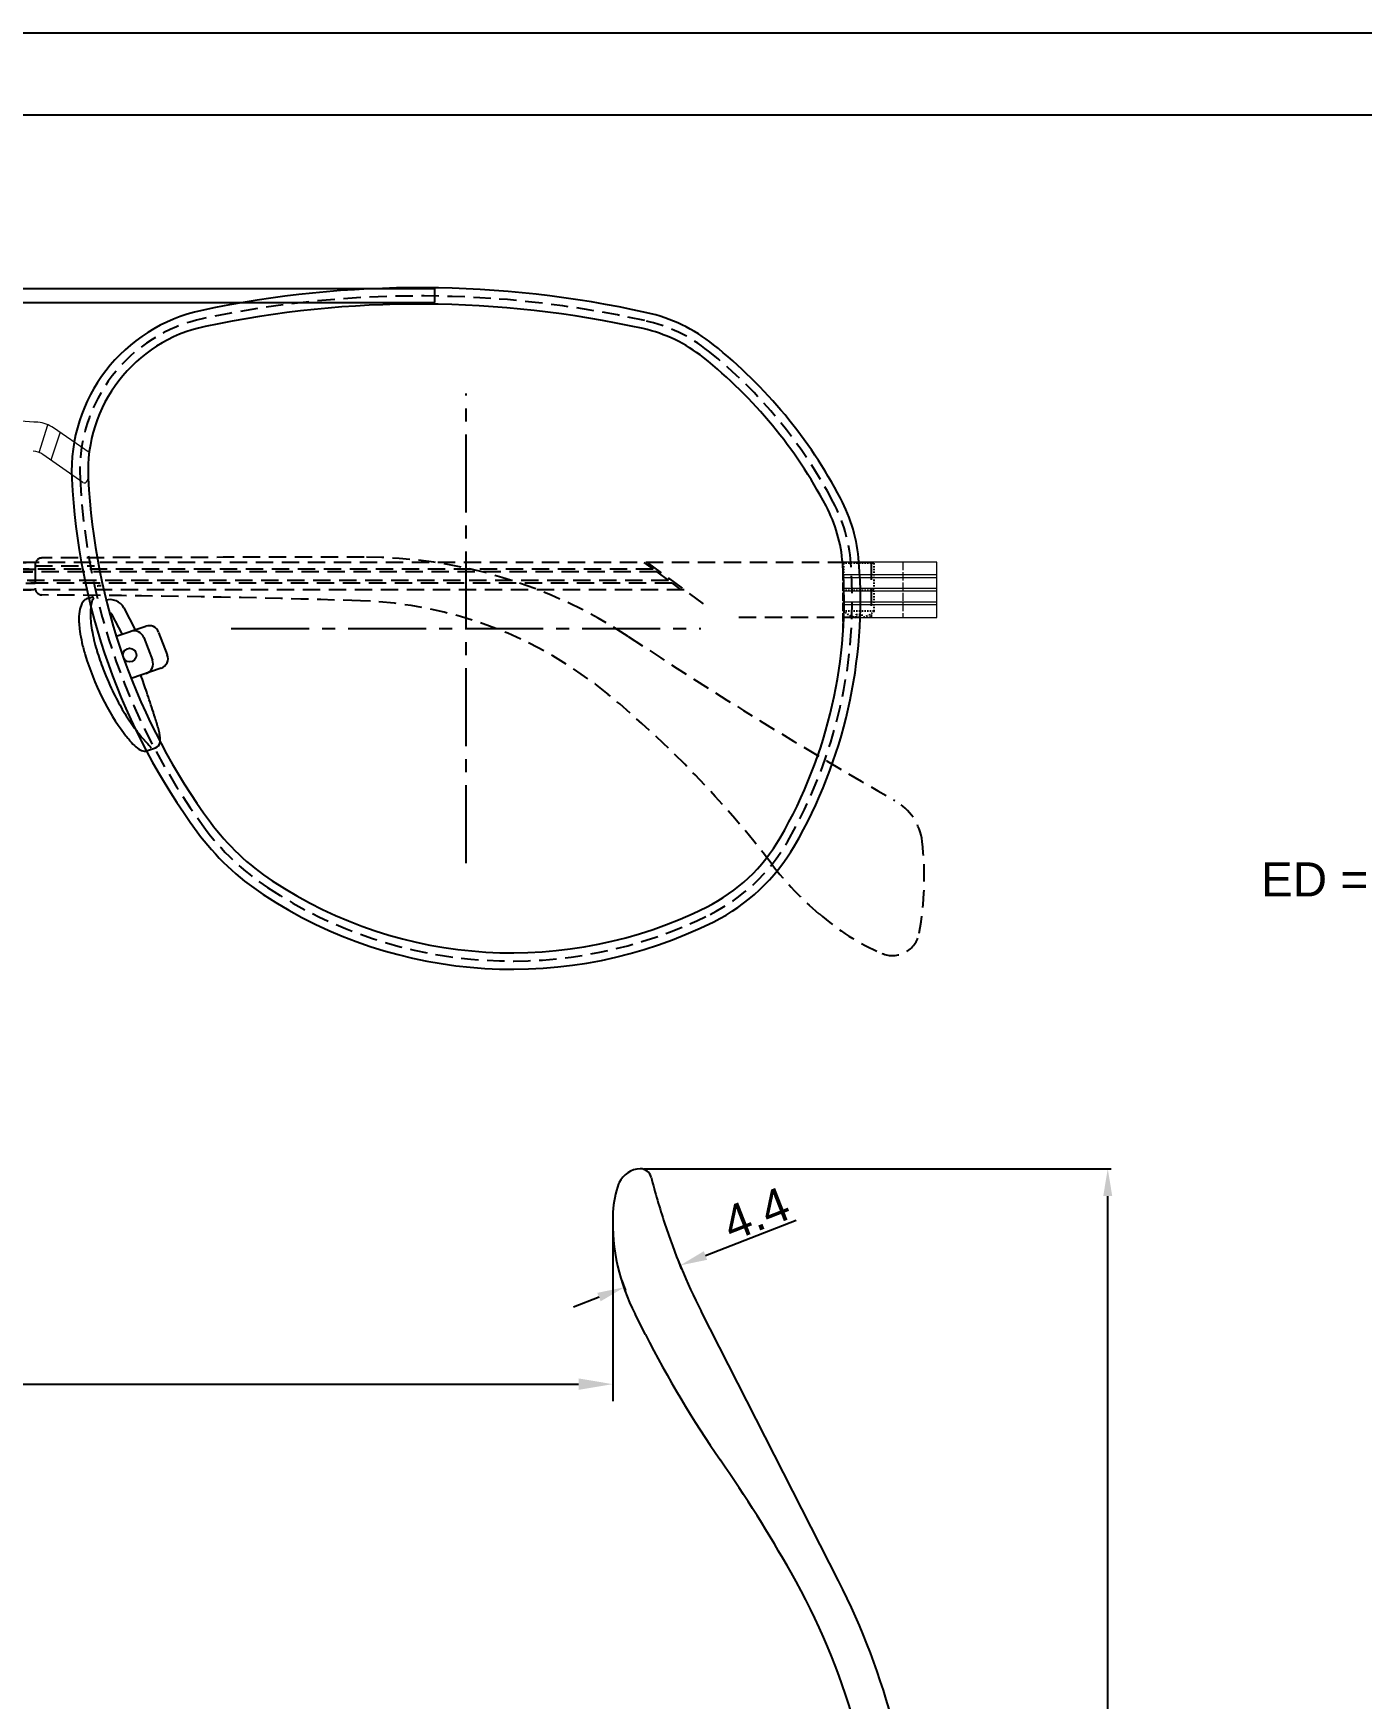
# Model space of a CAD drawing. Header units: millimetres. Extents: x 1167 to 2269, y 1197 to 1555.
# Drawn here: x 1527.4 to 1624.7, y 1433.2 to 1555.2 of the extents above; entities that cross this region are included whole.
import ezdxf

# ---------------------------------------------------------------- set-up
doc = ezdxf.new("R2010")
doc.units = ezdxf.units.MM
for name, pattern in [('ACAD_ISO02W100', [15, 12, -3]), ('CENTER2', [28.575, 19.05, -3.175, 3.175, -3.175]), ('DASHED2', [0.375, 0.25, -0.125]), ('HIDDEN', [9.525, 6.35, -3.175]), ('HIDDEN2', [0.1875, 0.125, -0.0625])]:
    doc.linetypes.add(name, pattern=pattern)
for name, color, linetype in [('Center Line', 2, 'CENTER2'), ('Dimension', 3, 'Continuous'), ('Hidden Line', 1, 'HIDDEN2')]:
    doc.layers.add(name, color=color, linetype=linetype)
doc.layers.add('标注', color=4, linetype='Continuous', lineweight=5)
doc.styles.get("Standard").update_dxf_attribs({"font": 'arial.ttf'})
doc.styles.add('样式 1', font='romant.shx')
doc.dimstyles.new('ISO-25$0', dxfattribs={"dimtxt": 2.5, "dimasz": 2.5, "dimexe": 0.5, "dimexo": 1, "dimgap": 1, "dimtad": 0, "dimtih": 1, "dimtoh": 1, "dimdec": 1, "dimzin": 10, "dimdsep": 46, "dimlunit": 6, "dimtxsty": '样式 1', "dimcen": 0, "dimclrd": 256, "dimclre": 256, "dimclrt": 7, "dimazin": 0, "dimtfac": 1, "dimtdec": 1, "dimtofl": 0, "dimtmove": 0, "dimatfit": 0, "dimfxl": 1, "dimtolj": 1, "dimtzin": 10, "dimarcsym": 0})
doc.dimstyles.get("Standard").update_dxf_attribs({"dimtxt": 0.18, "dimasz": 0.18, "dimexe": 0.18, "dimexo": 0.0625, "dimgap": 0.09, "dimtad": 0, "dimtih": 1, "dimtoh": 1, "dimdec": 4, "dimzin": 0, "dimdsep": 46, "dimtxsty": 'Standard', "dimcen": 0.09, "dimadec": 0, "dimazin": 0, "dimtfac": 1, "dimtdec": 4, "dimtofl": 0, "dimtmove": 0, "dimatfit": 3, "dimfxl": 1, "dimtolj": 1, "dimtzin": 0, "dimarcsym": 0})
doc.dimstyles.new('Standard$0', dxfattribs={"dimtxt": 2.3, "dimasz": 2, "dimexe": 1, "dimexo": 1, "dimgap": 1, "dimtad": 0, "dimtih": 1, "dimtoh": 1, "dimdec": 1, "dimzin": 0, "dimdsep": 46, "dimtxsty": 'Standard', "dimcen": 0, "dimclrd": 4, "dimclre": 4, "dimclrt": 4, "dimadec": 1, "dimazin": 0, "dimtfac": 1, "dimtdec": 1, "dimtofl": 0, "dimtmove": 0, "dimatfit": 0, "dimfxl": 1, "dimtolj": 1, "dimtzin": 0, "dimarcsym": 0})

# ---------------------------------------------------------------- blocks, each defined once
blk = doc.blocks.new('vbjbj')
for p, q in [((3140.07, -44.13), (3140.52, -43.97)), ((3142.74, -44.8), (3143.56, -46.42)), ((3141.84, -45.26), (3142.61, -46.75)), ((3144.34, -46.16), (3142.16, -46.9)), ((3144.19, -46.97), (3144.83, -48.63)), ((3145.28, -46.6), (3145.92, -48.25)), ((3145.47, -49.23), (3143.27, -49.99)), ((3144.46, -55.27), (3145.05, -55.06))]:
    blk.add_line(p, q)
blk.add_circle((3143.16, -48.27), 0.5)
for centre, radius, start, end in [((3141.71, -45.38), 1.18, 29.5662, 105.1946), ((3141.71, -45.38), 0.18, 29.5662, 109.3578), ((3144.58, -46.86), 0.75, 21.0536, 108.9615), ((3143.49, -47.24), 0.75, 21.0536, 108.9615), ((3144.13, -48.9), 0.75, 288.9615, 21.0536), ((3145.22, -48.52), 0.75, 288.9615, 21.0536), ((3144.89, -54.59), 0.5, 288.9615, 352.0354)]:
    blk.add_arc(centre, radius, start, end)
for points, knots in [([(3140.07, -44.13), (3139.98, -44.16), (3139.9, -44.21), (3139.69, -44.4), (3139.61, -44.58), (3139.49, -44.95), (3139.46, -45.18), (3139.43, -45.77), (3139.46, -46.13), (3139.55, -46.79), (3139.6, -47.07), (3139.73, -47.65), (3139.81, -47.95), (3139.9, -48.25)], [0, 0, 0, 0, 0.525689, 0.525689, 1.652907, 1.652907, 2.923389, 2.923389, 4.456515, 4.456515, 5.498466, 5.498466, 6.576224, 6.576224, 6.576224, 6.576224]), ([(3140.54, -44.06), (3140.51, -44.1), (3140.48, -44.14), (3140.41, -44.29), (3140.37, -44.42), (3140.31, -44.7), (3140.29, -44.87), (3140.28, -45.23), (3140.29, -45.42), (3140.31, -45.81), (3140.33, -46.03), (3140.4, -46.49), (3140.45, -46.73), (3140.55, -47.22), (3140.62, -47.47), (3140.71, -47.8), (3140.74, -47.88), (3140.76, -47.96)], [0.342327, 0.342327, 0.342327, 0.342327, 0.733059, 0.733059, 1.466118, 1.466118, 2.199177, 2.199177, 2.932236, 2.932236, 3.665693, 3.665693, 4.39915, 4.39915, 5.132608, 5.132608, 5.375972, 5.375972, 5.375972, 5.375972]), ([(3139.9, -48.25), (3140.23, -49.33), (3140.65, -50.38), (3141.61, -52.33), (3142.16, -53.23), (3142.75, -54)], [0, 0, 0, 0, 3.393519, 3.393519, 6.793295, 6.793295, 6.793295, 6.793295]), ([(3140.76, -47.96), (3140.9, -48.42), (3141.06, -48.87), (3141.46, -49.94), (3141.73, -50.55), (3142.22, -51.54), (3142.46, -51.98), (3142.97, -52.82), (3143.24, -53.23), (3143.56, -53.67), (3143.6, -53.72), (3143.65, -53.78)], [12.477352, 12.477352, 12.477352, 12.477352, 13.824357, 13.824357, 15.774274, 15.774274, 17.2906, 17.2906, 18.806925, 18.806925, 19.033217, 19.033217, 19.033217, 19.033217]), ([(3144.96, -52.68), (3144.94, -52.61), (3144.92, -52.53), (3144.74, -51.98), (3144.58, -51.48), (3144.27, -50.57), (3144.13, -50.15), (3143.98, -49.74)], [9.004309, 9.004309, 9.004309, 9.004309, 9.230601, 9.230601, 10.746927, 10.746927, 12.028994, 12.028994, 12.028994, 12.028994]), ([(3145.24, -53.58), (3145.2, -53.43), (3145.15, -53.28), (3145.06, -52.98), (3145.01, -52.83), (3144.96, -52.68)], [8.414025, 8.414025, 8.414025, 8.414025, 8.934537, 8.934537, 9.455744, 9.455744, 9.455744, 9.455744]), ([(3145.38, -54.66), (3145.38, -54.66), (3145.38, -54.66), (3145.38, -54.66), (3145.39, -54.64), (3145.39, -54.63), (3145.4, -54.52), (3145.4, -54.42), (3145.38, -54.2), (3145.36, -54.08), (3145.31, -53.84), (3145.28, -53.72), (3145.24, -53.58)], [0.853482, 0.853482, 0.853482, 0.853482, 0.855432, 0.855432, 0.855432, 0.944962, 0.944962, 1.417442, 1.417442, 1.889923, 1.889923, 2.345183, 2.345183, 2.345183, 2.345183]), ([(3142.75, -54), (3142.84, -54.12), (3142.93, -54.24), (3143.11, -54.46), (3143.2, -54.57), (3143.29, -54.67)], [0, 0, 0, 0, 0.516499, 0.516499, 1.03397, 1.03397, 1.03397, 1.03397]), ([(3143.29, -54.67), (3143.44, -54.84), (3143.58, -54.98), (3143.86, -55.18), (3144, -55.25), (3144.26, -55.31), (3144.37, -55.3), (3144.46, -55.27)], [0, 0, 0, 0, 0.796315, 0.796315, 1.559532, 1.559532, 2.335249, 2.335249, 2.335249, 2.335249]), ([(3143.65, -53.78), (3143.74, -53.9), (3143.83, -54.01), (3144.01, -54.24), (3144.1, -54.35), (3144.2, -54.45), (3144.21, -54.47), (3144.22, -54.48), (3144.23, -54.49), (3144.29, -54.56), (3144.34, -54.62), (3144.4, -54.68), (3144.51, -54.81), (3144.63, -54.94), (3144.74, -55.07)], [20.071782, 20.071782, 20.071782, 20.071782, 20.592988, 20.592988, 21.113501, 21.113501, 21.113501, 21.18052, 21.18052, 21.18052, 21.484011, 21.484011, 21.484011, 22.11914, 22.11914, 22.11914, 22.11914])]:
    blk.add_open_spline(points, degree=3, knots=knots)
blk = doc.blocks.new('ETW3T3T32T3')
at = {"layer": 'Center Line', "color": 251, "linetype": 'DASHED2', "ltscale": 0.3, "true_color": 0x636466}
for p, q in [((-2.49, 4.51), (-2.49, 1.01)), ((-2.49, 4.51), (-0.29, 4.51)), ((-0.29, 1.01), (-0.29, 4.51)), ((-2.49, 1.01), (-0.29, 1.01)), ((-1.19, 0.76), (-1.59, 0.76)), ((-1.59, 0.76), (-1.59, 0.53)), ((-1.19, 0.53), (-1.19, 0.76))]:
    blk.add_line(p, q, dxfattribs=at)
blk.add_lwpolyline([(-2.49, 2.51), (-0.29, 2.51)], dxfattribs=at)
for start, end in [(221.1121, 262.1265), (277.8735, 318.8879)]:
    blk.add_arc((-1.39, 1.97), 1.46, start, end, dxfattribs=at)
blk = doc.blocks.new('*D192')
at = {"layer": 'Defpoints', "color": 0, "transparency": 16777216}
for p in [(1569.83, 1468.18), (1475.71, 1468.01), (1569.83, 1456.24)]:
    blk.add_point(p, dxfattribs=at)
at = {"layer": 'Dimension', "color": 0, "lineweight": -2, "transparency": 16777216}
for p, q in [((1475.71, 1467.38), (1475.71, 1454.99)), ((1569.83, 1467.56), (1569.83, 1454.99)), ((1478.21, 1456.24), (1567.33, 1456.24))]:
    blk.add_line(p, q, dxfattribs=at)
at = {"layer": 'Dimension', "color": 0, "transparency": 16777216}
for points in [[(1478.21, 1456.66), (1478.21, 1455.82), (1475.71, 1456.24)], [(1567.33, 1456.66), (1567.33, 1455.82), (1569.83, 1456.24)]]:
    blk.add_solid(points, dxfattribs=at)
at = {"layer": 'Dimension', "color": 0, "transparency": 16777216, "insert": (1522.77, 1459.1), "char_height": 2.5, "attachment_point": 5}
blk.add_mtext('94{\\H1.875;\\S 0^ -5;}', dxfattribs=at)
blk = doc.blocks.new('*D197')
at = {"layer": 'Defpoints', "color": 0, "transparency": 16777216}
for p in [(1571.87, 1472.02), (1606.11, 1472.02), (1589.88, 1326.07)]:
    blk.add_point(p, dxfattribs=at)
at = {"layer": 'Dimension', "color": 3, "lineweight": -2, "transparency": 16777216}
for p, q in [((1572.12, 1472.02), (1606.36, 1472.02)), ((1606.11, 1328.07), (1606.11, 1470.02)), ((1590.13, 1326.07), (1606.36, 1326.07))]:
    blk.add_line(p, q, dxfattribs=at)
at = {"layer": 'Dimension', "color": 3, "transparency": 16777216}
for points in [[(1605.78, 1470.02), (1606.44, 1470.02), (1606.11, 1472.02)], [(1605.78, 1328.07), (1606.44, 1328.07), (1606.11, 1326.07)]]:
    blk.add_solid(points, dxfattribs=at)
at = {"layer": 'Dimension', "transparency": 16777216, "insert": (1604.58, 1399.04), "char_height": 2.5, "attachment_point": 5, "rotation": 90}
blk.add_mtext('\\A1;146.0', dxfattribs=at)
blk = doc.blocks.new('*D202')
at = {"layer": 'Defpoints', "color": 0, "transparency": 16777216}
for p in [(1574.49, 1465.65), (1574.77, 1464.94), (1570.41, 1464.06)]:
    blk.add_point(p, dxfattribs=at)
at = {"layer": 'Dimension', "color": 3, "lineweight": -2, "transparency": 16777216}
for p, q in [((1576.63, 1465.67), (1583.28, 1468.26)), ((1574.58, 1465.42), (1574.86, 1464.7)), ((1570.5, 1463.83), (1570.78, 1463.11)), ((1568.83, 1462.62), (1566.96, 1461.89))]:
    blk.add_line(p, q, dxfattribs=at)
at = {"layer": 'Dimension', "color": 3, "transparency": 16777216}
for points in [[(1576.51, 1465.98), (1576.75, 1465.35), (1574.77, 1464.94)], [(1568.7, 1462.93), (1568.95, 1462.31), (1570.69, 1463.34)]]:
    blk.add_solid(points, dxfattribs=at)
at = {"layer": 'Dimension', "transparency": 16777216, "insert": (1580.34, 1468.73), "char_height": 2.5, "attachment_point": 5, "rotation": 21.3368}
blk.add_mtext('\\A1;4.4', dxfattribs=at)
blk = doc.blocks.new('*D206')
at = {"color": 0, "lineweight": -2, "transparency": 16777216}
for p, q in [((1680.95, 1509.86), (1681.13, 1509.86)), ((1681.04, 1509.77), (1681.04, 1509.95)), ((1641.59, 1493.18), (1651.52, 1497.38)), ((1641.38, 1493.18), (1641.59, 1493.18))]:
    blk.add_line(p, q, dxfattribs=at)
at = {"color": 0, "transparency": 16777216}
blk.add_solid([(1651.51, 1497.41), (1651.53, 1497.35), (1651.69, 1497.45)], dxfattribs=at)
at = {"layer": 'Defpoints', "color": 0, "transparency": 16777216}
for p in [(1710.4, 1522.27), (1651.69, 1497.45)]:
    blk.add_point(p, dxfattribs=at)
at = {"color": 3, "lineweight": 15, "transparency": 16777216, "insert": (1629.42, 1493.18), "char_height": 2.5, "attachment_point": 5}
blk.add_mtext('\\A1;ED = %%C63.7410', dxfattribs=at)
blk = doc.blocks.new('te')
at = {"layer": 'Hidden Line', "linetype": 'HIDDEN', "ltscale": 0.2}
for p, q in [((7032.33, -2662.78), (7102.83, -2662.78)), ((7032.33, -2662.78), (7032.33, -2666.78)), ((7032.33, -2662.78), (7048.73, -2662.78)), ((7048.73, -2662.78), (7044.39, -2665.99)), ((7048.97, -2662.78), (7048.3, -2663.27)), ((7102.83, -2662.78), (7102.83, -2664.78)), ((7048.03, -2663.47), (7047.18, -2664.1)), ((7048.03, -2663.47), (7102.83, -2663.47)), ((7048.3, -2663.27), (7102.83, -2663.27)), ((7102.83, -2662.95), (7102.83, -2664.65)), ((7102.83, -2663.03), (7107.18, -2663.03)), ((7046.03, -2664.78), (7102.83, -2664.78)), ((7046.91, -2664.3), (7046.27, -2664.78)), ((7046.91, -2664.3), (7102.83, -2664.3)), ((7047.18, -2664.1), (7102.83, -2664.1)), ((7042.01, -2666.78), (7032.33, -2666.78))]:
    blk.add_line(p, q, dxfattribs=at)
for centre, radius, start, end in [((7103.33, -2662.95), 0.5, 90.2471, 180), ((7133.76, -9718.2), 7055.82, 90.055436, 90.247118), ((7126.97, -2697.39), 35, 56.5076, 90.0554), ((7103.33, -2664.65), 0.5, 180, 269.7248), ((7099.22, -3520.7), 855.55, 88.16137, 89.72481), ((7107.71, -2666.3), 1.82, 91.0187, 100.8321), ((7125.71, -2695.57), 30, 50.3988, 88.1614), ((7337.76, -2378.81), 347, 236.5076, 240.3002), ((7095.75, -2731.78), 77, 37.4972, 50.3988), ((7163.86, -2683.7), 4, 6.9421, 60.3002), ((7145.88, -2685.89), 22.11, 349.4374, 6.9421), ((7175.33, -2670.72), 23.32, 217.4972, 229.7478), ((7171.07, -2676.53), 16.12, 227.9692, 247.4609), ((7165.65, -2689.58), 2, 247.4609, 349.4374)]:
    blk.add_arc(centre, radius, start, end, dxfattribs=at)

msp = doc.modelspace()

# ---------------------------------------------------------------- linework, layer by layer
for p, q in [((1825.23839, 1549.22789), (1415.98289, 1549.22789)), ((1556.79346, 1536.50557), (1488.75245, 1536.50557)), ((1556.79346, 1535.50557), (1556.79346, 1536.50557)), ((1488.75245, 1535.50557), (1556.79346, 1535.50557)), ((1572.22794, 1459.87887), (1571.46666, 1461.37298)), ((1586.37691, 1441.83458), (1576.30682, 1461.59824))]:
    msp.add_line(p, q)
at = {"color": 0, "lineweight": 9}
for p, q in [((1527.7933, 1524.51442), (1528.44991, 1526.5331)), ((1528.69065, 1523.96543), (1529.33693, 1525.95231)), ((1531.45898, 1524.50602), (1528.85951, 1526.31501)), ((1531.01112, 1522.32014), (1528.07674, 1524.3622)), ((1531.39212, 1522.73693), (1531.31978, 1522.43735))]:
    msp.add_line(p, q, dxfattribs=at)
at = {"color": 251, "linetype": 'ACAD_ISO02W100', "lineweight": 13, "ltscale": 0.05}
for p, q in [((1586.68046, 1516.48483), (1586.68046, 1511.40065)), ((1586.68046, 1516.48483), (1586.68046, 1511.40065)), ((1591.10347, 1516.48483), (1591.10347, 1512.42168))]:
    msp.add_line(p, q, dxfattribs=at)
msp.add_lwpolyline([(1829.27643, 1258.22789), (1829.27643, 1555.22789), (1409.27643, 1555.22789), (1409.27643, 1258.22789)], close=True)
at = {"color": 7, "ltscale": 1000}
for points in [[(1583.14963, 1495.68208, 0.151615207), (1587.8809, 1516.47326, 0.102306845), (1586.53012, 1521.15153, 0.103182843), (1577.22681, 1532.40913, 0.114514026), (1572.32358, 1534.75648, 0.107116187), (1539.72107, 1534.92069, 0.368063041), (1530.19896, 1522.57695, 0.147563057), (1539.38539, 1496.71409, 0.088490212), (1544.21723, 1492.12197, 0.267605104), (1577.23284, 1490.12244, 0.14695411)], [(1582.11105, 1496.28321, 0.151615207), (1586.68448, 1516.38073, 0.102306845), (1585.4685, 1520.59209, 0.103182843), (1576.47738, 1531.47193, 0.114514026), (1572.06351, 1533.585, 0.107116187), (1539.96932, 1533.74665, 0.368063041), (1531.39757, 1522.63487, 0.147563057), (1540.35196, 1497.42524, 0.088490212), (1544.87831, 1493.12345, 0.267605104), (1576.69745, 1491.19639, 0.14695411)]]:
    msp.add_lwpolyline(points, format="xyb", close=True, dxfattribs=at)
at = {"color": 0, "lineweight": 9}
for centre, radius, start, end in [((1522.77295, 1458.18352), 68.71534, 85.879014, 90), ((1527.54574, 1524.42715), 2.3, 55.1656256, 85.879014), ((1527.27705, 1523.21307), 1.4, 55.1656256, 86.0378808), ((1531.12536, 1522.4843), 0.2, 235.1656256, 346.4233162)]:
    msp.add_arc(centre, radius, start, end, dxfattribs=at)
for centre, radius, start, end in [((1571.89516, 1470.25355), 1.76615, 91.3686039, 154.7641142), ((1571.87209, 1471.21943), 0.8, 14.3792258, 91.3686039), ((1577.27828, 1468.43291), 7.44364, 160.40156, 176.8479189), ((1571.06209, 1470.6462), 0.84518, 154.7641142, 160.40156), ((1624.99646, 1484.83892), 54.04241, 194.3792258, 198.1122475), ((1584.83176, 1468.18283), 15, 178.1860529, 207), ((1591.70612, 1467.96512), 21.87781, 177.7023935, 178.1860529), ((1616.40211, 1482.02782), 45, 198.1122475, 207), ((1643.50846, 1496.19811), 80, 207, 214.6892279), ((1486.68874, 1387.6546), 110.72, 29.6535245, 34.6892279), ((1539.45643, 1417.69606), 50, 2, 29.6535245), ((1539.15356, 1417.77308), 53, 2, 27)]:
    msp.add_arc(centre, radius, start, end)
at = {"layer": 'Center Line', "ltscale": 0.3}
for p, q in [((1559.08647, 1494.40727), (1559.08647, 1528.82249)), ((1541.87886, 1511.61488), (1576.29408, 1511.61488))]:
    msp.add_line(p, q, dxfattribs=at)
at = {"layer": 'Hidden Line', "linetype": 'HIDDEN', "ltscale": 0.2}
msp.add_lwpolyline([(1582.63034, 1495.98264, 0.151615207), (1587.28269, 1516.42699, 0.102306845), (1585.99931, 1520.87181, 0.103182843), (1576.8521, 1531.94053, 0.114514026), (1572.19354, 1534.17074, 0.107116187), (1539.84519, 1534.33367, 0.368063041), (1530.79827, 1522.60591, 0.147563057), (1539.86868, 1497.06967, 0.088490212), (1544.54777, 1492.62271, 0.267605104), (1576.96514, 1490.65942, 0.14695411)], format="xyb", close=True, dxfattribs=at)
at = {"layer": '标注', "color": 0, "lineweight": 13, "ltscale": 5}
for p, q in [((1593.57296, 1516.48483), (1586.68046, 1516.48483)), ((1593.57296, 1512.42168), (1593.57296, 1516.48483)), ((1593.57296, 1515.54079), (1586.74104, 1515.54079)), ((1593.57296, 1515.33763), (1586.75084, 1515.33763)), ((1593.57296, 1514.54723), (1586.77805, 1514.54723)), ((1593.57296, 1514.34407), (1586.78225, 1514.34407)), ((1593.57296, 1513.35052), (1586.78631, 1513.35052)), ((1593.57296, 1513.55367), (1586.7877, 1513.55367)), ((1586.76537, 1512.42168), (1593.57296, 1512.42168))]:
    msp.add_line(p, q, dxfattribs=at)

# ---------------------------------------------------------------- block references
at = {"color": 3, "xscale": -1}
msp.add_blockref('te', (8621.09574, 4179.22961), dxfattribs=at)
at = {"color": 3}
msp.add_blockref('te', (-5575.32066, 4179.22961), dxfattribs=at)
at = {"xscale": -1}
msp.add_blockref('ETW3T3T32T3', (1586.49003, 1511.88292), dxfattribs=at)
at = {"color": 7, "rotation": 9.984126870234637e-05}
msp.add_blockref('vbjbj', (-1608.72519, 1557.92547), dxfattribs=at)

# ---------------------------------------------------------------- dimensions: what is measured, and where the dimension line sits
at = {"color": 3, "lineweight": 15}
dim = msp.add_diameter_dim_2p(p1=(1710.39956, 1522.26586), p2=(1651.68788, 1497.44958), dimstyle='Standard', override={"dimtxt": 2.5, "dimexe": 0.18, "dimexo": 0.0625, "dimtad": 0, "dimtih": 1, "dimtoh": 1, "dimpost": 'ED = %%C<>', "dimcen": 0.09, "dimclrt": 3, "dimadec": 1, "dimfxl": 1.25}, dxfattribs=at)
dim.commit()
dim.dimension.update_dxf_attribs({"geometry": '*D206', "text_midpoint": (1629.42194, 1493.18289), "dimtype": 163})
at = {"layer": 'Dimension'}
dim = msp.add_linear_dim(base=(1606.11084, 1472.01943), p1=(1589.88101, 1326.06645), p2=(1571.87209, 1472.01943), angle=90, dimstyle='Standard$0', override={"dimtxt": 2.5, "dimexe": 0.25, "dimexo": 0.25, "dimgap": 0.25, "dimtad": 1, "dimtih": 0, "dimtoh": 0, "dimclrd": 3, "dimclre": 3, "dimclrt": 256, "dimadec": 2, "dimtdec": 2, "dimatfit": 3}, dxfattribs=at)
dim.commit()
dim.dimension.update_dxf_attribs({"geometry": '*D197', "text_midpoint": (1604.58441, 1399.04294)})
dim = msp.add_aligned_dim(p1=(1570.40895, 1464.06183), p2=(1574.4865, 1465.65462), distance=-0.77002, dimstyle='Standard$0', override={"dimtxt": 2.5, "dimexe": 0.25, "dimexo": 0.25, "dimgap": 0.25, "dimtad": 1, "dimtih": 0, "dimtoh": 0, "dimclrd": 3, "dimclre": 3, "dimclrt": 256, "dimadec": 2, "dimtdec": 2, "dimatfit": 3}, dxfattribs=at)
dim.commit()
dim.dimension.update_dxf_attribs({"geometry": '*D202', "text_midpoint": (1580.34145, 1468.7254)})
dim = msp.add_linear_dim(base=(1569.83176, 1456.23834), p1=(1475.71414, 1468.00713), p2=(1569.83176, 1468.18283), dimstyle='ISO-25$0', override={"dimexe": 1.25, "dimexo": 0.625, "dimgap": 0.625, "dimtad": 1, "dimtih": 0, "dimtoh": 0, "dimdec": 0, "dimzin": 8, "dimlunit": 2, "dimtxsty": 'Standard', "dimcen": 2.5, "dimclrd": 0, "dimclre": 0, "dimclrt": 0, "dimadec": 0, "dimtol": 1, "dimtm": 5, "dimtfac": 0.75, "dimtdec": 2, "dimtofl": 1, "dimatfit": 3, "dimtolj": 0, "dimtzin": 8}, dxfattribs=at)
dim.commit()
dim.dimension.update_dxf_attribs({"geometry": '*D192', "text_midpoint": (1522.77295, 1459.09518)})

doc.saveas('drawing.dxf')
